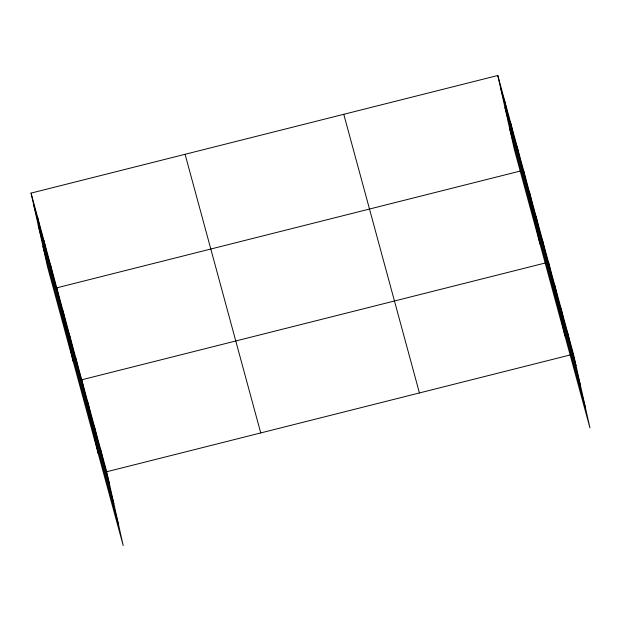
<?xml version="1.0" encoding="UTF-8"?>
<svg xmlns="http://www.w3.org/2000/svg" width="621" height="621" viewBox="0 0 621 621"><rect width="100%" height="100%" fill="white"/><g stroke="black" fill="none" stroke-linecap="round" stroke-linejoin="round"><path stroke-width="0.93" d="M31.05 193.108L106.711 471.75L123.199 545.51L47.538 266.859L31.05 193.108L497.801 75.49L573.462 354.141L589.95 427.892L514.289 149.25L497.801 75.49M520.724 170.93L56.775 287.841L73.262 361.601M545.696 262.885L81.747 379.796L98.227 453.555M106.711 471.75L570.66 354.839M500.371 86.987L576.032 365.637M504.966 107.534L580.627 386.184M509.694 128.702L585.355 407.353M343.77 114.303L419.431 392.953M185.081 154.287L260.742 432.938M33.619 204.604L109.28 483.254M38.215 225.151L113.876 503.802M42.942 246.32L118.603 524.97M567.221 331.148L569.791 342.652M560.98 308.163L563.55 319.66M554.739 285.171L557.309 296.675M548.498 262.186L564.978 335.938M542.249 239.194L544.827 250.698M536.008 216.209L538.578 227.705M529.767 193.216L532.337 204.72M523.526 170.232L540.014 243.991M517.091 146.54L519.668 158.044M510.664 122.857L513.233 134.361M504.229 99.174L506.806 110.678M100.47 448.766L103.039 460.27M94.229 425.773L96.798 437.277M87.988 402.788L90.557 414.292M75.498 356.811L78.075 368.315M69.257 333.819L71.826 345.323M63.016 310.834L65.585 322.338M50.348 264.158L52.917 275.662M43.912 240.474L46.482 251.979M37.485 216.791L40.054 228.287"/></g></svg>
